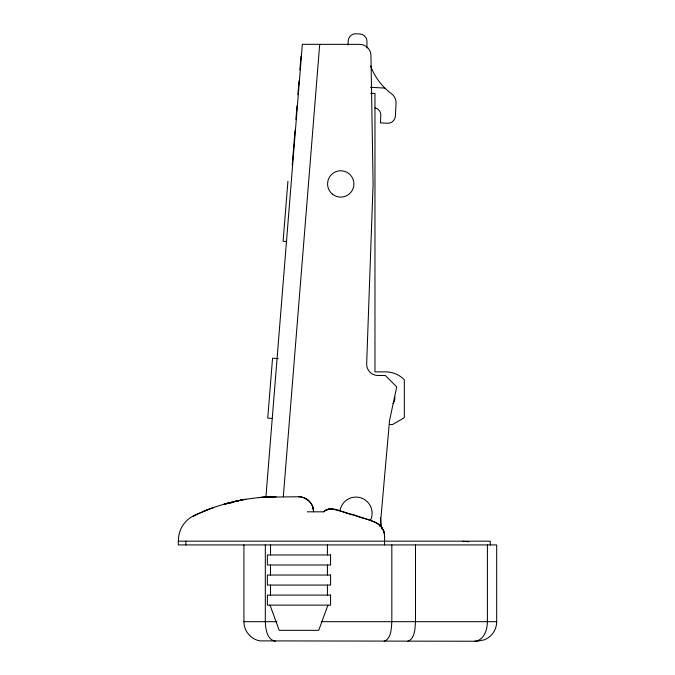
<?xml version="1.0" encoding="UTF-8"?>
<svg xmlns="http://www.w3.org/2000/svg" width="675" height="675" viewBox="0 0 675 675"><rect width="100%" height="100%" fill="white"/><g stroke="black" fill="none" stroke-linecap="round" stroke-linejoin="round"><path stroke-width="1.01" d="M178.445 541.164C178.132 530.82 183.87 520.619 193.244 516.021C216.152 504.841 241.329 498.445 266.768 497.019M347.979 45.056L348.207 40.863A7.526 7.526 0 0 1 355.717 33.75L359.885 33.969A7.526 7.526 0 0 1 366.989 41.884A60.202 60.202 0 0 0 366.972 48.009M287.93 181.238L283.103 241.245L286.85 241.549M292.241 165.13L295.034 130.41M295.92 119.374L297.025 105.654M297.911 94.627L299.017 80.907M299.902 69.871L301.008 56.152M265.874 497.618L302.341 44.322L359.682 44.364A11.289 11.289 0 0 1 370.963 55.468L373.089 183.971L366.66 363.791A11.289 11.289 0 0 0 377.933 375.486L385.332 375.486L396.723 386.902L389.526 420.643L380.447 523.327A11.289 11.289 0 0 1 379.763 526.323M283.314 496.657L319.697 44.331M327.907 605.129L318.735 630.34L279.214 630.34L270.034 605.129M307.26 511.819L323.738 511.819C332.378 504.073 344.284 514.131 353.759 514.958C362.939 519.151 375.123 519.311 381.881 527.631M208.98 509.169L193.244 516.021L194.24 516.021M203.318 511.431L213.671 507.44M325.595 510.258L330.176 508.857M224.252 504.065L241.988 499.897L224.252 504.065L227.382 503.601M235.001 501.322L245.869 499.222M384.185 641.25C391.508 638.533 391.298 628.265 391.829 621.683L391.829 544.928M407.852 641.25C415.176 638.533 414.956 628.265 415.496 621.683L415.496 544.928M259.9 497.475L273.274 496.792L271.19 497.104L298.561 496.766C306.053 496.623 312.922 502.841 313.529 510.308C312.888 502.833 306.062 496.665 298.561 496.766M225.273 503.778L227.357 503.474M229.441 503.17L231.533 502.867M474.593 641.25C483.941 640.651 487.443 629.632 487.401 621.683L487.401 544.928M273.274 496.792L258.989 497.551L276.134 496.766M370.803 93.428L374.971 93.428L374.971 371.858L385.509 371.858A26.333 26.333 0 0 1 404.325 379.763L404.325 417.741L392.563 424.533L389.441 424.533M243.928 544.928L243.928 621.683L276.91 621.683M321.19 621.683L496.69 621.683L496.69 544.928L178.31 544.928L178.31 541.164L490.252 541.164L490.252 544.928M370.474 87.294L384.893 88.079M462.561 541.299L468.762 541.721M278.184 358.644L272.557 358.197L267.739 418.12L272.43 418.5M275.408 641.25C266.878 639.757 265.596 628.779 265.317 621.683L265.317 544.928M306.821 499.238L305.387 498.412L308.002 500.108M384.564 544.928L384.564 536.212C384.649 530.069 380.548 524.213 374.785 522.112A376.253 376.253 0 0 0 332.573 509.119L330.429 508.857A9.028 9.028 0 0 0 323.738 511.819M249.699 635.563L247.253 632.593A19.398 19.17 90 0 1 243.92 621.683M383.493 530.634L384.235 533.048M313.31 508.823L312.871 507.17L313.605 511.819M380.388 517.514L381.848 528.913M327.417 544.928L327.417 554.96M327.417 565L327.417 575.033M327.417 585.065L327.417 595.097M270.523 544.928L270.523 554.96M270.523 565L270.523 575.033M270.523 585.065L270.523 595.097M185.836 541.164L185.836 544.928M381.248 526.778A15.053 15.053 0 0 1 384.564 536.212M339.972 510.73A16.175 16.175 0 0 1 360.948 497.872A16.175 16.175 0 0 1 370.364 520.602M374.971 107.848A7.265 7.265 0 0 1 380.818 115.366L380.413 122.875L387.847 123.272A7.526 7.526 0 0 0 395.356 116.151L396.056 103.385A11.289 11.289 0 0 0 391.466 93.673A60.202 60.202 0 0 1 370.609 65.947M394.706 396.74A9.315 9.315 0 0 1 393.044 403.667M496.69 621.683A19.508 19.322 -88.5 0 1 487.958 637.959L484.599 639.765L477.124 641.25L259.689 640.879A19.913 19.651 87.4 0 1 249.699 635.563M330.573 554.96L267.368 554.96L267.368 565L330.573 565L330.573 554.96M330.573 575.033L267.368 575.033L267.368 585.065L330.573 585.065L330.573 575.033M330.573 595.097L267.368 595.097L267.368 605.129L330.573 605.129L330.573 595.097M332.446 194.172A13.171 13.171 0 0 0 353.742 185.996A13.171 13.171 0 0 0 336.015 171.644A13.171 13.171 0 0 0 332.446 194.172"/></g></svg>
